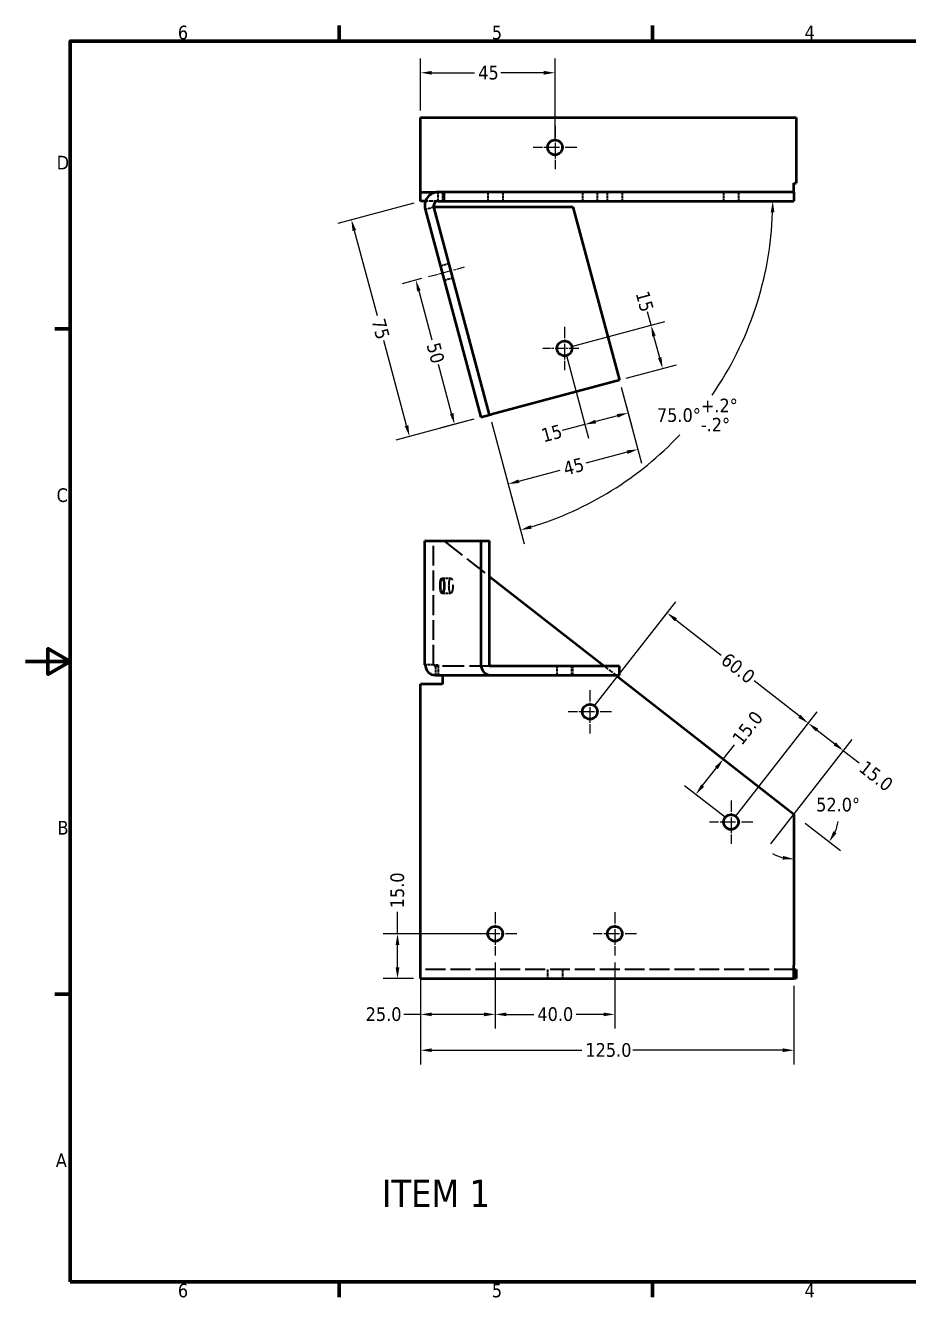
# Model space of a CAD drawing. Header units: millimetres. Extents: x 0 to 630, y 0 to 446.
# Drawn here: x 0 to 295.7, y 9.7 to 435.7 of the extents above; entities that cross this region are included whole.
import ezdxf

# ---------------------------------------------------------------- set-up
doc = ezdxf.new("R2010")
doc.units = ezdxf.units.MM
doc.header["$LTSCALE"] = 1.5
doc.linetypes.add('CHAIN', pattern=[0.7087, 0.4724, -0.0591, 0.1181, -0.0591])
doc.linetypes.add('DASHED', pattern=[0.2067, 0.1654, -0.0413])
for name, color, linetype, lineweight in [('Border (ANSI)', 7, 'Continuous', 70), ('Center Mark (ANSI)', 7, 'Continuous', 25), ('Centerline (ANSI)', 7, 'Continuous', 25), ('Dimension (ANSI)', 7, 'Continuous', 25), ('Hidden (ANSI)', 7, 'DASHED', 35), ('Symbol (ANSI)', 7, 'Continuous', 25), ('Visible (ANSI)', 7, 'Continuous', 50)]:
    doc.layers.add(name, color=color, linetype=linetype, lineweight=lineweight)
doc.styles.add('Note Text (ANSI)', font='tahoma.ttf')
doc.dimstyles.new('Default - mm (ANSI)', dxfattribs={"dimscale": 1.5, "dimtxt": 3.048, "dimasz": 2.5, "dimexe": 3.175, "dimexo": 1.6002, "dimgap": 0.8, "dimtad": 0, "dimtoh": 1, "dimrnd": 1e-08, "dimzin": 4, "dimdsep": 46, "dimtxsty": 'Note Text (ANSI)', "dimcen": 0.09, "dimdle": 10, "dimclrd": 256, "dimclre": 256, "dimclrt": 256, "dimadec": 1, "dimazin": 1, "dimtfac": 1, "dimtofl": 0, "dimtmove": 0, "dimatfit": 3, "dimfxl": 1, "dimtolj": 1, "dimtzin": 4, "dimlwd": -1, "dimlwe": -1, "dimarcsym": 0})

# ---------------------------------------------------------------- blocks, each defined once
blk = doc.blocks.new('Borders Default Border')
at = {"layer": 'Border (ANSI)'}
for p, q in [((70, 287), (70, 290.45)), ((140, 287), (140, 290.45)), ((10, 222.75), (6.55, 222.75)), ((10, 74.25), (6.55, 74.25)), ((70, 10), (70, 6.55)), ((140, 10), (140, 6.55))]:
    blk.add_line(p, q, dxfattribs=at)
at = {"layer": 'Border (ANSI)', "flags": 128}
for points in [[(10, 10), (10, 287), (410, 287), (410, 10), (10, 10)], [(0, 148.5), (10, 148.5), (5, 151.39), (5, 145.61), (10, 148.5)]]:
    blk.add_lwpolyline(points, dxfattribs=at)
at = {"layer": 'Border (ANSI)', "char_height": 3.05, "attachment_point": 7, "style": 'Note Text (ANSI)'}
for s, insert in [('6', (34.03, 287.34)), ('5', (104.11, 287.34)), ('4', (173.94, 287.4)), ('D', (6.96, 258.35)), ('C', (6.95, 184.05)), ('B', (7.15, 109.85)), ('A', (6.78, 35.6)), ('6', (34.03, 6.49)), ('5', (104.11, 6.49)), ('4', (173.94, 6.55))]:
    blk.add_mtext(s, dxfattribs=dict(at, insert=insert))
blk = doc.blocks.new('*D7')
at = {"layer": 'Defpoints', "color": 0, "transparency": 16777216}
for p in [(132.33, 116.56), (257.33, 116.56), (257.33, 92.56)]:
    blk.add_point(p, dxfattribs=at)
at = {"layer": 'Dimension (ANSI)', "transparency": 16777216}
for p, q in [((132.33, 114.16), (132.33, 87.8)), ((257.33, 114.16), (257.33, 87.8)), ((136.08, 92.56), (186.29, 92.56)), ((253.58, 92.56), (203.37, 92.56))]:
    blk.add_line(p, q, dxfattribs=at)
for points in [[(136.08, 93.19), (136.08, 91.94), (132.33, 92.56)], [(253.58, 93.19), (253.58, 91.94), (257.33, 92.56)]]:
    blk.add_solid(points, dxfattribs=at)
at = {"layer": 'Dimension (ANSI)', "transparency": 16777216, "insert": (187.49, 94.94), "char_height": 4.572, "attachment_point": 1, "style": 'Note Text (ANSI)'}
blk.add_mtext('\\A1;125.0', dxfattribs=at)
blk = doc.blocks.new('*D8')
at = {"layer": 'Defpoints', "color": 0, "transparency": 16777216}
for p in [(132.33, 419.9), (132.33, 404.9), (177.33, 394.9)]:
    blk.add_point(p, dxfattribs=at)
at = {"layer": 'Dimension (ANSI)', "transparency": 16777216}
for p, q in [((132.33, 407.3), (132.33, 424.66)), ((177.33, 397.3), (177.33, 424.66)), ((136.08, 419.9), (150.42, 419.9)), ((173.58, 419.9), (159.24, 419.9))]:
    blk.add_line(p, q, dxfattribs=at)
for points in [[(136.08, 420.52), (136.08, 419.27), (132.33, 419.9)], [(173.58, 420.52), (173.58, 419.27), (177.33, 419.9)]]:
    blk.add_solid(points, dxfattribs=at)
at = {"layer": 'Dimension (ANSI)', "transparency": 16777216, "insert": (151.62, 422.23), "char_height": 4.572, "attachment_point": 1, "style": 'Note Text (ANSI)'}
blk.add_mtext('\\A1;45', dxfattribs=at)
blk = doc.blocks.new('*D9')
at = {"layer": 'Defpoints', "color": 0, "transparency": 16777216}
for p in [(257.33, 171.56), (257.33, 169.16), (259.22, 170.09), (261.8, 157.24)]:
    blk.add_point(p, dxfattribs=at)
at = {"layer": 'Dimension (ANSI)', "transparency": 16777216}
blk.add_line((261.11, 168.61), (272.9, 159.4), dxfattribs=at)
for start, end in [(336.3615, 350.723), (241.277, 255.6385)]:
    blk.add_arc((257.33, 171.56), 15, start, end, dxfattribs=at)
for points in [[(271.61, 165.23), (270.53, 165.87), (269.15, 162.33)], [(253.69, 157.65), (253.53, 156.41), (257.33, 156.56)]]:
    blk.add_solid(points, dxfattribs=at)
at = {"layer": 'Dimension (ANSI)', "transparency": 16777216, "insert": (264.76, 177.1), "char_height": 4.572, "attachment_point": 1, "style": 'Note Text (ANSI)'}
blk.add_mtext('\\A1;52.0°', dxfattribs=at)
blk = doc.blocks.new('*D10')
at = {"layer": 'Defpoints', "color": 0, "transparency": 16777216}
for p in [(188.99, 205.92), (262.13, 202.07), (236.27, 168.98)]:
    blk.add_point(p, dxfattribs=at)
at = {"layer": 'Dimension (ANSI)', "transparency": 16777216}
for p, q in [((190.47, 207.81), (217.78, 242.77)), ((217.81, 236.71), (232.94, 224.88)), ((259.18, 204.38), (244.04, 216.21)), ((237.75, 170.87), (265.06, 205.83))]:
    blk.add_line(p, q, dxfattribs=at)
for points in [[(218.19, 237.2), (217.42, 236.21), (214.85, 239.01)], [(259.56, 204.88), (258.79, 203.89), (262.13, 202.07)]]:
    blk.add_solid(points, dxfattribs=at)
at = {"layer": 'Dimension (ANSI)', "transparency": 16777216, "insert": (235.35, 226.02), "char_height": 4.572, "attachment_point": 1, "rotation": 322, "style": 'Note Text (ANSI)'}
blk.add_mtext('\\A1;60.0', dxfattribs=at)
blk = doc.blocks.new('*D11')
at = {"layer": 'Defpoints', "color": 0, "transparency": 16777216}
for p in [(273.95, 192.84), (236.27, 168.98), (248.1, 159.74)]:
    blk.add_point(p, dxfattribs=at)
at = {"layer": 'Dimension (ANSI)', "transparency": 16777216}
for p, q in [((237.75, 170.87), (265.06, 205.83)), ((249.57, 161.63), (276.88, 196.59)), ((265.09, 199.77), (271, 195.15)), ((273.95, 192.84), (279.16, 188.77))]:
    blk.add_line(p, q, dxfattribs=at)
for points in [[(265.47, 200.26), (264.7, 199.27), (262.13, 202.07)], [(271.38, 195.64), (270.61, 194.66), (273.95, 192.84)]]:
    blk.add_solid(points, dxfattribs=at)
at = {"layer": 'Dimension (ANSI)', "transparency": 16777216, "insert": (281.57, 189.91), "char_height": 4.572, "attachment_point": 1, "rotation": 322, "style": 'Note Text (ANSI)'}
blk.add_mtext('\\A1;15.0', dxfattribs=at)
blk = doc.blocks.new('*D12')
at = {"layer": 'Defpoints', "color": 0, "transparency": 16777216}
for p in [(157.33, 124.3), (132.33, 121.06), (132.33, 104.56)]:
    blk.add_point(p, dxfattribs=at)
at = {"layer": 'Dimension (ANSI)', "transparency": 16777216}
for p, q in [((157.33, 121.9), (157.33, 99.8)), ((132.33, 118.66), (132.33, 99.8)), ((132.33, 104.56), (126.73, 104.56)), ((153.58, 104.56), (136.08, 104.56))]:
    blk.add_line(p, q, dxfattribs=at)
for points in [[(136.08, 105.19), (136.08, 103.94), (132.33, 104.56)], [(153.58, 105.19), (153.58, 103.94), (157.33, 104.56)]]:
    blk.add_solid(points, dxfattribs=at)
at = {"layer": 'Dimension (ANSI)', "transparency": 16777216, "insert": (113.92, 106.94), "char_height": 4.572, "attachment_point": 1, "style": 'Note Text (ANSI)'}
blk.add_mtext('\\A1;25.0', dxfattribs=at)
blk = doc.blocks.new('*D13')
at = {"layer": 'Defpoints', "color": 0, "transparency": 16777216}
for p in [(157.33, 124.3), (197.33, 124.3), (197.33, 104.56)]:
    blk.add_point(p, dxfattribs=at)
at = {"layer": 'Dimension (ANSI)', "transparency": 16777216}
for p, q in [((157.33, 121.9), (157.33, 99.8)), ((197.33, 121.9), (197.33, 99.8)), ((161.08, 104.56), (170.23, 104.56)), ((193.58, 104.56), (184.46, 104.56))]:
    blk.add_line(p, q, dxfattribs=at)
for points in [[(161.08, 105.19), (161.08, 103.94), (157.33, 104.56)], [(193.58, 105.19), (193.58, 103.94), (197.33, 104.56)]]:
    blk.add_solid(points, dxfattribs=at)
at = {"layer": 'Dimension (ANSI)', "transparency": 16777216, "insert": (171.43, 106.94), "char_height": 4.572, "attachment_point": 1, "style": 'Note Text (ANSI)'}
blk.add_mtext('\\A1;40.0', dxfattribs=at)
blk = doc.blocks.new('*D14')
at = {"layer": 'Defpoints', "color": 0, "transparency": 16777216}
for p in [(233.69, 190.03), (234.07, 189.74), (236.27, 168.98)]:
    blk.add_point(p, dxfattribs=at)
at = {"layer": 'Dimension (ANSI)', "transparency": 16777216}
for p, q in [((233.69, 190.03), (237.41, 194.79)), ((226.76, 181.17), (231.38, 187.08)), ((234.38, 170.46), (220.7, 181.14))]:
    blk.add_line(p, q, dxfattribs=at)
for points in [[(230.89, 187.46), (231.87, 186.69), (233.69, 190.03)], [(226.27, 181.55), (227.26, 180.78), (224.45, 178.21)]]:
    blk.add_solid(points, dxfattribs=at)
at = {"layer": 'Dimension (ANSI)', "transparency": 16777216, "insert": (236.27, 197.2), "char_height": 4.572, "attachment_point": 1, "rotation": 52, "style": 'Note Text (ANSI)'}
blk.add_mtext('\\A1;15.0', dxfattribs=at)
blk = doc.blocks.new('*D15')
at = {"layer": 'Defpoints', "color": 0, "transparency": 16777216}
for p in [(157.33, 131.56), (124.58, 116.56), (132.33, 116.56)]:
    blk.add_point(p, dxfattribs=at)
at = {"layer": 'Dimension (ANSI)', "transparency": 16777216}
for p, q in [((124.58, 131.56), (124.58, 138.9)), ((154.93, 131.56), (119.82, 131.56)), ((124.58, 120.31), (124.58, 127.81)), ((129.93, 116.56), (119.82, 116.56))]:
    blk.add_line(p, q, dxfattribs=at)
for points in [[(123.96, 127.81), (125.21, 127.81), (124.58, 131.56)], [(123.96, 120.31), (125.21, 120.31), (124.58, 116.56)]]:
    blk.add_solid(points, dxfattribs=at)
at = {"layer": 'Dimension (ANSI)', "transparency": 16777216, "insert": (122.2, 140.1), "char_height": 4.572, "attachment_point": 1, "rotation": 90, "style": 'Note Text (ANSI)'}
blk.add_mtext('\\A1;15.0', dxfattribs=at)
blk = doc.blocks.new('*D18')
at = {"layer": 'Defpoints', "color": 0, "transparency": 16777216}
for p in [(134.98, 351.62), (152.52, 304.55), (143.69, 302.19)]:
    blk.add_point(p, dxfattribs=at)
at = {"layer": 'Dimension (ANSI)', "transparency": 16777216}
for p, q in [((132.66, 351), (126.15, 349.25)), ((131.72, 346.86), (136.1, 330.51)), ((142.72, 305.81), (138.34, 322.17)), ((150.2, 303.93), (139.09, 300.96))]:
    blk.add_line(p, q, dxfattribs=at)
for points in [[(132.32, 347.03), (131.12, 346.7), (130.75, 350.49)], [(143.32, 305.97), (142.12, 305.65), (143.69, 302.19)]]:
    blk.add_solid(points, dxfattribs=at)
at = {"layer": 'Dimension (ANSI)', "transparency": 16777216, "insert": (138.71, 329.96), "char_height": 4.572, "attachment_point": 1, "rotation": 285, "style": 'Note Text (ANSI)'}
blk.add_mtext('\\A1;50', dxfattribs=at)
blk = doc.blocks.new('*D19')
at = {"layer": 'Defpoints', "color": 0, "transparency": 16777216}
for p in [(198.88, 316.98), (155.42, 305.33), (205.09, 293.8)]:
    blk.add_point(p, dxfattribs=at)
at = {"layer": 'Dimension (ANSI)', "transparency": 16777216}
for p, q in [((199.5, 314.66), (206.33, 289.2)), ((156.04, 303.01), (162.86, 277.55)), ((201.47, 292.83), (187.62, 289.11)), ((165.25, 283.12), (179.1, 286.83))]:
    blk.add_line(p, q, dxfattribs=at)
for points in [[(201.31, 293.43), (201.63, 292.22), (205.09, 293.8)], [(165.09, 283.72), (165.41, 282.52), (161.63, 282.15)]]:
    blk.add_solid(points, dxfattribs=at)
at = {"layer": 'Dimension (ANSI)', "transparency": 16777216, "insert": (179.66, 289.4), "char_height": 4.572, "attachment_point": 1, "rotation": 15, "style": 'Note Text (ANSI)'}
blk.add_mtext('\\A1;45', dxfattribs=at)
blk = doc.blocks.new('*D20')
at = {"layer": 'Defpoints', "color": 0, "transparency": 16777216}
for p in [(136.24, 376.9), (140.09, 376.9), (239.56, 328.72), (155.42, 305.33)]:
    blk.add_point(p, dxfattribs=at)
at = {"layer": 'Dimension (ANSI)', "transparency": 16777216}
blk.add_line((156.04, 303.01), (166.98, 262.18), dxfattribs=at)
for start, end in [(325.2714, 358.1152), (286.8848, 316.6205)]:
    blk.add_arc((136.24, 376.9), 114, start, end, dxfattribs=at)
for points in [[(249.55, 373.16), (250.8, 373.14), (250.24, 376.9)], [(169.52, 267.21), (169.18, 268.41), (165.75, 266.78)]]:
    blk.add_solid(points, dxfattribs=at)
at = {"layer": 'Dimension (ANSI)', "transparency": 16777216, "insert": (211.46, 310.75), "char_height": 4.572, "attachment_point": 1, "style": 'Note Text (ANSI)'}
blk.add_mtext('\\A1;75.0°\\S+.2°^ -.2°;', dxfattribs=at)
blk = doc.blocks.new('*D21')
at = {"layer": 'Defpoints', "color": 0, "transparency": 16777216}
for p in [(180.51, 327.58), (213.37, 320.86), (198.88, 316.98)]:
    blk.add_point(p, dxfattribs=at)
at = {"layer": 'Dimension (ANSI)', "transparency": 16777216}
for p, q in [((182.83, 328.21), (214.09, 336.58)), ((209.49, 335.35), (208.29, 339.82)), ((212.4, 324.48), (210.46, 331.73)), ((201.2, 317.6), (217.97, 322.09))]:
    blk.add_line(p, q, dxfattribs=at)
for points in [[(211.06, 331.89), (209.86, 331.57), (209.49, 335.35)], [(213, 324.64), (211.8, 324.32), (213.37, 320.86)]]:
    blk.add_solid(points, dxfattribs=at)
at = {"layer": 'Dimension (ANSI)', "transparency": 16777216, "insert": (208.73, 347.23), "char_height": 4.572, "attachment_point": 1, "rotation": 285, "style": 'Note Text (ANSI)'}
blk.add_mtext('\\A1;15', dxfattribs=at)
blk = doc.blocks.new('*D22')
at = {"layer": 'Defpoints', "color": 0, "transparency": 16777216}
for p in [(132.33, 376.9), (109.15, 370.69), (152.52, 304.55)]:
    blk.add_point(p, dxfattribs=at)
at = {"layer": 'Dimension (ANSI)', "transparency": 16777216}
for p, q in [((130.01, 376.28), (104.55, 369.45)), ((110.12, 367.06), (117.75, 338.58)), ((127.62, 301.76), (119.98, 330.24)), ((150.2, 303.93), (123.99, 296.91))]:
    blk.add_line(p, q, dxfattribs=at)
for points in [[(110.72, 367.22), (109.51, 366.9), (109.15, 370.69)], [(128.22, 301.93), (127.01, 301.6), (128.59, 298.14)]]:
    blk.add_solid(points, dxfattribs=at)
at = {"layer": 'Dimension (ANSI)', "transparency": 16777216, "insert": (120.31, 338.03), "char_height": 4.572, "attachment_point": 1, "rotation": 285, "style": 'Note Text (ANSI)'}
blk.add_mtext('\\A1;75', dxfattribs=at)
blk = doc.blocks.new('*D26')
at = {"layer": 'Defpoints', "color": 0, "transparency": 16777216}
for p in [(180.51, 327.58), (198.88, 316.98), (201.83, 305.99)]:
    blk.add_point(p, dxfattribs=at)
at = {"layer": 'Dimension (ANSI)', "transparency": 16777216}
for p, q in [((181.13, 325.27), (188.57, 297.51)), ((199.5, 314.66), (203.06, 301.39)), ((198.2, 305.02), (190.96, 303.08)), ((187.34, 302.11), (179.73, 300.07))]:
    blk.add_line(p, q, dxfattribs=at)
for points in [[(190.8, 303.68), (191.12, 302.47), (187.34, 302.11)], [(198.04, 305.62), (198.37, 304.42), (201.83, 305.99)]]:
    blk.add_solid(points, dxfattribs=at)
at = {"layer": 'Dimension (ANSI)', "transparency": 16777216, "insert": (172.32, 300.51), "char_height": 4.572, "attachment_point": 1, "rotation": 15, "style": 'Note Text (ANSI)'}
blk.add_mtext('\\A1;15', dxfattribs=at)

msp = doc.modelspace()

# ---------------------------------------------------------------- linework, layer by layer
at = {"layer": 'Center Mark (ANSI)', "linetype": 'CHAIN', "ltscale": 5.379237}
for p, q in [((177.33, 402.16), (177.33, 387.635)), ((184.592, 394.897), (170.067, 394.897)), ((180.511, 334.847), (180.511, 320.322)), ((188.994, 213.18), (188.994, 198.655)), ((196.257, 205.917), (181.732, 205.917)), ((236.275, 176.24), (236.275, 161.715)), ((243.537, 168.978), (229.012, 168.978)), ((157.33, 138.825), (157.33, 124.3)), ((197.33, 138.825), (197.33, 124.3)), ((164.592, 131.563), (150.067, 131.563)), ((204.592, 131.563), (190.067, 131.563))]:
    msp.add_line(p, q, dxfattribs=at)
at = {"layer": 'Center Mark (ANSI)', "linetype": 'CHAIN', "ltscale": 4.453361}
msp.add_line((185.274, 327.585), (173.249, 327.585), dxfattribs=at)
at = {"layer": 'Centerline (ANSI)', "linetype": 'CHAIN', "ltscale": 4.638536}
msp.add_line((134.977, 351.619), (147.075, 354.86), dxfattribs=at)
at = {"layer": 'Hidden (ANSI)', "ltscale": 3.809293}
for p, q in [((138.194, 376.897), (138.194, 379.897)), ((139.694, 379.897), (139.694, 376.897)), ((154.83, 379.897), (154.83, 376.897)), ((159.83, 379.897), (159.83, 376.897)), ((186.494, 379.897), (186.494, 376.897)), ((191.494, 379.897), (191.494, 376.897)), ((194.83, 379.897), (194.83, 376.897)), ((199.83, 379.897), (199.83, 376.897)), ((233.775, 379.897), (233.775, 376.897)), ((238.775, 379.897), (238.775, 376.897)), ((136.78, 374.879), (133.882, 374.103)), ((138.93, 355.266), (141.828, 356.042)), ((140.224, 350.436), (143.122, 351.213)), ((139.577, 250.663), (142.475, 250.663)), ((139.577, 245.663), (142.475, 245.663)), ((136.78, 221.663), (133.882, 221.663)), ((137.263, 221.163), (137.263, 218.163)), ((178.011, 218.163), (178.011, 221.163)), ((183.011, 218.163), (183.011, 221.163)), ((183.333, 218.163), (183.333, 221.163)), ((174.83, 119.563), (174.83, 116.563)), ((179.83, 119.563), (179.83, 116.563))]:
    msp.add_line(p, q, dxfattribs=at)
at = {"layer": 'Hidden (ANSI)', "ltscale": 5.387196}
msp.add_line((138.194, 376.897), (133.952, 376.897), dxfattribs=at)
at = {"layer": 'Hidden (ANSI)', "ltscale": 26.769876}
msp.add_line((136.694, 221.663), (136.694, 263.163), dxfattribs=at)
at = {"layer": 'Hidden (ANSI)', "ltscale": 31.368994}
msp.add_line((140.087, 263.163), (155.416, 251.187), dxfattribs=at)
at = {"layer": 'Hidden (ANSI)', "ltscale": 2.344504}
msp.add_line((136.78, 221.663), (138.194, 221.663), dxfattribs=at)
at = {"layer": 'Hidden (ANSI)', "ltscale": 4.444192}
msp.add_line((138.194, 221.663), (138.194, 218.163), dxfattribs=at)
at = {"layer": 'Hidden (ANSI)', "ltscale": 29.028185}
msp.add_line((155.899, 221.163), (137.263, 221.163), dxfattribs=at)
at = {"layer": 'Hidden (ANSI)', "ltscale": 6.18738}
msp.add_line((193.845, 221.163), (197.685, 218.163), dxfattribs=at)
at = {"layer": 'Hidden (ANSI)', "ltscale": 26.877386}
msp.add_line((257.33, 119.563), (132.33, 119.563), dxfattribs=at)
at = {"layer": 'Hidden (ANSI)', "ltscale": 25.331339}
msp.add_ellipse((142.475, 248.163), major_axis=(0, -2.5), ratio=0.258819, dxfattribs=at)
at = {"layer": 'Hidden (ANSI)', "ltscale": 0.997197}
msp.add_ellipse((137.263, 221.663), major_axis=(0, -0.5), ratio=0.9659258, start_param=4.712389, end_param=6.2831853, dxfattribs=at)
at = {"layer": 'Visible (ANSI)'}
for p, q in [((132.33, 404.897), (258.091, 404.897)), ((132.33, 381.397), (132.33, 404.897)), ((258.091, 404.897), (258.091, 382.897)), ((132.33, 379.897), (132.33, 381.397)), ((132.33, 379.897), (138.194, 379.897)), ((132.33, 376.897), (132.33, 379.897)), ((140.087, 379.897), (138.194, 379.897)), ((257.33, 379.897), (140.087, 379.897)), ((140.087, 379.897), (140.087, 376.897)), ((257.33, 381.397), (257.33, 382.897)), ((257.33, 382.897), (258.091, 382.897)), ((257.33, 379.897), (257.33, 381.397)), ((257.33, 379.897), (257.33, 376.897)), ((133.952, 376.897), (132.33, 376.897)), ((155.416, 305.331), (136.746, 375.009)), ((136.78, 374.879), (137.263, 375.009)), ((137.263, 375.009), (183.333, 375.009)), ((138.194, 376.897), (140.087, 376.897)), ((140.087, 376.897), (257.33, 376.897)), ((183.333, 375.009), (198.882, 316.978)), ((133.848, 374.232), (152.518, 304.555)), ((198.882, 316.978), (155.899, 305.461)), ((152.518, 304.555), (155.416, 305.331)), ((155.416, 305.331), (155.899, 305.461)), ((133.848, 263.163), (133.694, 263.163)), ((133.694, 221.663), (133.694, 263.163)), ((133.848, 263.163), (152.518, 263.163)), ((152.518, 263.163), (152.518, 221.663)), ((152.518, 263.163), (155.416, 263.163)), ((155.416, 221.663), (155.416, 263.163)), ((155.416, 251.187), (193.845, 221.163)), ((133.848, 221.663), (133.694, 221.663)), ((133.848, 221.663), (133.882, 221.663)), ((137.263, 218.163), (155.899, 218.163)), ((139.694, 218.163), (139.694, 215.163)), ((198.882, 221.163), (155.899, 221.163)), ((155.899, 218.163), (198.882, 218.163)), ((197.685, 218.163), (257.33, 171.563)), ((198.882, 218.163), (198.882, 221.163)), ((139.694, 215.163), (132.33, 215.163)), ((132.33, 121.063), (132.33, 215.163)), ((257.33, 171.563), (257.33, 121.063)), ((132.33, 116.563), (132.33, 121.063)), ((257.33, 116.563), (257.33, 121.063)), ((257.33, 119.563), (258.091, 119.563)), ((258.091, 119.563), (258.091, 116.563)), ((132.33, 116.563), (257.33, 116.563)), ((258.091, 116.563), (257.33, 116.563))]:
    msp.add_line(p, q, dxfattribs=at)
for centre in [(177.33, 394.897), (180.511, 327.585), (188.994, 205.917), (236.275, 168.978), (157.33, 131.563), (197.33, 131.563)]:
    msp.add_circle(centre, 2.5, dxfattribs=at)
for radius in [4.5, 1.5]:
    msp.add_arc((138.194, 375.397), radius, 90, 195, dxfattribs=at)
msp.add_ellipse((139.577, 248.163), major_axis=(0, 2.5), ratio=0.258819, dxfattribs=at)
for centre, major_axis in [((137.263, 221.663), (0, -3.5)), ((155.899, 221.663), (0, -3.5)), ((155.899, 221.663), (0, -0.5))]:
    msp.add_ellipse(centre, major_axis=major_axis, ratio=0.9659258, start_param=4.712389, end_param=6.2831853, dxfattribs=at)

# ---------------------------------------------------------------- block references
at = {"xscale": 1.5, "yscale": 1.5, "zscale": 1.5}
msp.add_blockref('Borders Default Border', (0, 0), dxfattribs=at)

# ---------------------------------------------------------------- texts
at = {"layer": 'Symbol (ANSI)', "insert": (119.357, 49.194), "char_height": 9.15, "width": 39.59562, "attachment_point": 1, "style": 'Note Text (ANSI)'}
msp.add_mtext('{\\fTahoma|b0|i0;\\H9.1500;ITEM 1}', dxfattribs=at)

# ---------------------------------------------------------------- dimensions: what is measured, and where the dimension line sits
at = {"layer": 'Dimension (ANSI)'}
for base, p1, p2, override, picture, middle in [((132.33, 419.897), (177.33, 394.897), (132.33, 404.897), {"dimgap": 0.8, "dimtoh": 0, "dimdec": 0, "dimtol": 0, "dimlim": 0, "dimtp": 0, "dimtm": 0, "dimtdec": 2, "dimatfit": 1}, '*D8', (154.83, 419.897)), ((132.33, 104.563), (157.33, 124.3), (132.33, 121.063), {"dimgap": 0.8, "dimtoh": 0, "dimdec": 1, "dimtol": 0, "dimlim": 0, "dimtp": 0, "dimtm": 0, "dimtdec": 2, "dimatfit": 2}, '*D12', (119.728, 104.563))]:
    dim = msp.add_linear_dim(base=base, p1=p1, p2=p2, dimstyle='Default - mm (ANSI)', override=override, dxfattribs=at)
    dim.commit()
    dim.dimension.update_dxf_attribs({"geometry": picture, "text_midpoint": middle, "dimtype": 160})
for base, p1, p2, angle, override, picture, middle in [((109.148, 370.685), (152.518, 304.555), (132.33, 376.897), 285, {"dimgap": 0.8, "dimtoh": 0, "dimdec": 0, "dimtol": 0, "dimlim": 0, "dimtp": 0, "dimtm": 0, "dimtdec": 2, "dimatfit": 1}, '*D22', (118.867, 334.414)), ((143.69, 302.189), (134.977, 351.619), (152.518, 304.555), 285, {"dimgap": 0.8, "dimtoh": 0, "dimdec": 0, "dimtol": 0, "dimlim": 0, "dimtp": 0, "dimtm": 0, "dimtdec": 2, "dimatfit": 1}, '*D18', (137.219, 326.337)), ((213.371, 320.86), (180.511, 327.585), (198.882, 316.978), 105, {"dimgap": 0.8, "dimtoh": 0, "dimdec": 0, "dimtol": 0, "dimlim": 0, "dimtp": 0, "dimtm": 0, "dimtdec": 2, "dimatfit": 2}, '*D21', (207.225, 343.798)), ((201.826, 305.99), (180.511, 327.585), (198.882, 316.978), 195, {"dimgap": 0.8, "dimtoh": 0, "dimdec": 0, "dimtol": 0, "dimlim": 0, "dimtp": 0, "dimtm": 0, "dimtdec": 2, "dimatfit": 2}, '*D26', (175.744, 299.002)), ((205.094, 293.796), (155.416, 305.331), (198.882, 316.978), 15, {"dimgap": 0.8, "dimtoh": 0, "dimdec": 0, "dimtol": 0, "dimlim": 0, "dimtp": 0, "dimtm": 0, "dimtdec": 2, "dimatfit": 1}, '*D19', (183.361, 287.973)), ((262.133, 202.074), (188.994, 205.917), (236.275, 168.978), 142, {"dimgap": 0.8, "dimtoh": 0, "dimdec": 1, "dimtol": 0, "dimlim": 0, "dimtp": 0, "dimtm": 0, "dimtdec": 2, "dimatfit": 1}, '*D10', (238.492, 220.544)), ((233.69, 190.033), (236.275, 168.978), (234.065, 189.739), 232, {"dimgap": 0.8, "dimtoh": 0, "dimdec": 1, "dimse2": 1, "dimtol": 0, "dimlim": 0, "dimtp": 0, "dimtm": 0, "dimtdec": 2, "dimatfit": 2}, '*D14', (241.611, 200.172)), ((273.953, 192.839), (236.275, 168.978), (248.095, 159.743), 142, {"dimgap": 0.8, "dimtoh": 0, "dimdec": 1, "dimtol": 0, "dimlim": 0, "dimtp": 0, "dimtm": 0, "dimtdec": 2, "dimatfit": 2}, '*D11', (284.541, 184.567)), ((124.581, 116.563), (157.33, 131.563), (132.33, 116.563), 270, {"dimgap": 0.8, "dimtoh": 0, "dimdec": 1, "dimtol": 0, "dimlim": 0, "dimtp": 0, "dimtm": 0, "dimtdec": 2, "dimatfit": 2}, '*D15', (124.581, 145.732)), ((197.33, 104.563), (157.33, 124.3), (197.33, 124.3), 180, {"dimgap": 0.8, "dimtoh": 0, "dimdec": 1, "dimtol": 0, "dimlim": 0, "dimtp": 0, "dimtm": 0, "dimtdec": 2, "dimatfit": 1}, '*D13', (177.345, 104.563)), ((257.33, 92.563), (132.33, 116.563), (257.33, 116.563), 180, {"dimgap": 0.8, "dimtoh": 0, "dimdec": 1, "dimtol": 0, "dimlim": 0, "dimtp": 0, "dimtm": 0, "dimtdec": 2, "dimatfit": 1}, '*D7', (194.83, 92.563))]:
    dim = msp.add_linear_dim(base=base, p1=p1, p2=p2, angle=angle, dimstyle='Default - mm (ANSI)', override=override, dxfattribs=at)
    dim.commit()
    dim.dimension.update_dxf_attribs({"geometry": picture, "text_midpoint": middle, "dimtype": 160})
for base, center, p1, p2, override, picture, middle in [((239.559, 328.719), (136.24, 376.897), (155.416, 305.331), (140.087, 376.897), {"dimgap": 0.8, "dimtih": 1, "dimse2": 1, "dimadec": 1, "dimtol": 1, "dimlim": 0, "dimtp": 0.2, "dimtm": 0.2, "dimtdec": 1}, '*D20', (224.932, 305.276)), ((261.799, 157.244), (257.33, 171.563), (257.33, 169.163), (259.221, 170.085), {"dimgap": 0.8, "dimtih": 1, "dimse1": 1, "dimadec": 1, "dimtol": 0, "dimlim": 0, "dimtp": 0, "dimtm": 0, "dimtdec": 0}, '*D9', (271.994, 174.719))]:
    dim = msp.add_angular_dim_3p(base=base, center=center, p1=p1, p2=p2, dimstyle='Default - mm (ANSI)', override=override, dxfattribs=at)
    dim.commit()
    dim.dimension.update_dxf_attribs({"geometry": picture, "text_midpoint": middle, "dimtype": 165})

doc.saveas('drawing.dxf')
